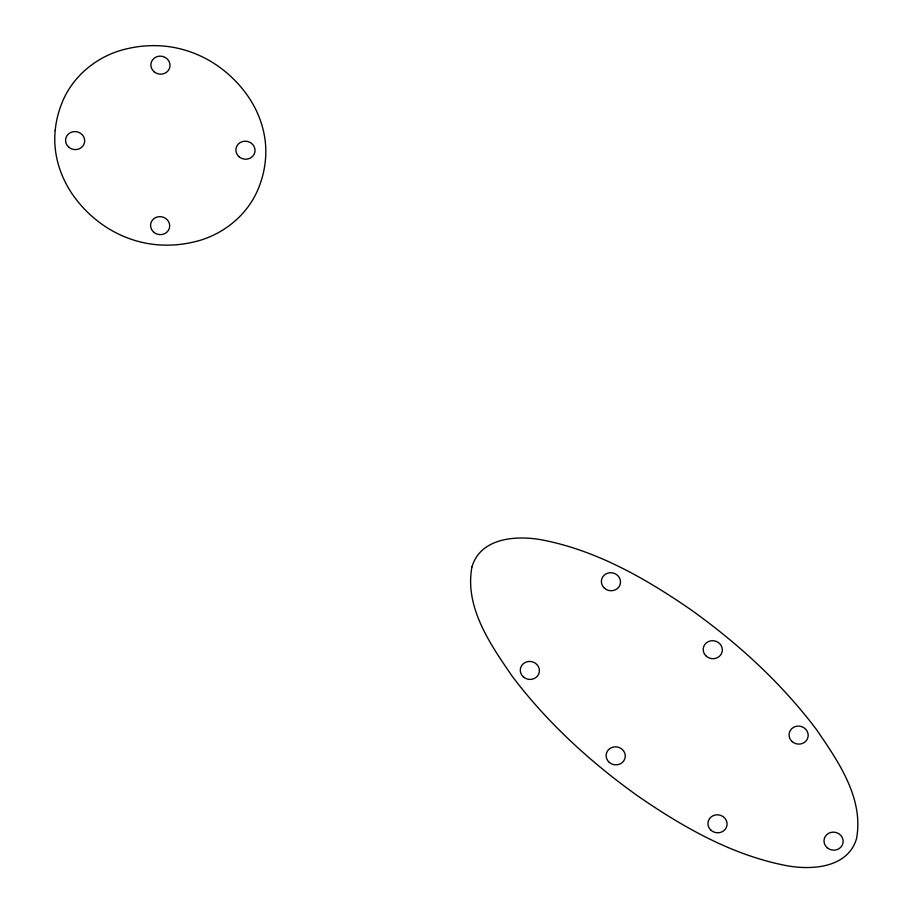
<?xml version="1.0" encoding="UTF-8"?>
<svg xmlns="http://www.w3.org/2000/svg" width="913" height="913" viewBox="0 0 913 913"><rect width="100%" height="100%" fill="white"/><g stroke="black" fill="none" stroke-linecap="round" stroke-linejoin="round"><path stroke-width="1.37" d="M55.214 130.342C52.692 154.811 60.897 179.576 75.79 198.92A120.744 113.166 11.2 0 0 95.089 218.972C114.753 235.36 139.963 244.992 165.618 245.141A108.955 102.119 11.2 0 0 192.803 242.196C222.635 235.828 249.055 214.498 259.52 185.556A108.955 102.119 11.2 0 0 265.375 160.448C267.908 135.98 259.703 111.215 244.798 91.871A120.744 113.166 11.2 0 0 225.511 71.819C205.847 55.431 180.626 45.787 154.97 45.65A108.955 102.119 11.2 0 0 127.786 48.594C97.965 54.951 71.534 76.293 61.08 105.223A108.955 102.119 11.2 0 0 55.214 130.342M471.953 566.893C464.386 607.396 490.521 644.646 512.261 676.328C547.229 722.64 590.528 762.218 637.662 795.885C682.433 826.756 731.096 854.671 784.997 865.353C810.436 870.477 847.766 868.503 856.52 838.648C864.075 798.145 837.951 760.894 816.199 729.213C781.231 682.901 737.932 643.323 690.799 609.656C646.039 578.785 597.376 550.87 543.463 540.188C518.025 535.064 480.695 537.038 471.953 566.893M239.08 156.762A9.587 8.982 11.2 0 0 254.83 152.266A9.587 8.982 11.2 0 0 242.493 141.572A9.587 8.982 11.2 0 0 239.08 156.762M154.069 71.705A9.587 8.982 11.2 0 0 169.818 67.22A9.587 8.982 11.2 0 0 157.481 56.526A9.587 8.982 11.2 0 0 154.069 71.705M68.737 147.141A9.587 8.982 11.2 0 0 84.487 142.656A9.587 8.982 11.2 0 0 72.15 131.963A9.587 8.982 11.2 0 0 68.737 147.141M153.761 232.199A9.587 8.982 11.2 0 0 169.498 227.702A9.587 8.982 11.2 0 0 157.162 217.009A9.587 8.982 11.2 0 0 153.761 232.199M523.457 676.99A9.587 8.982 11.2 0 0 539.206 672.504A9.587 8.982 11.2 0 0 526.869 661.811A9.587 8.982 11.2 0 0 523.457 676.99M609.313 762.401A9.587 8.982 11.2 0 0 625.063 757.916A9.587 8.982 11.2 0 0 612.726 747.211A9.587 8.982 11.2 0 0 609.313 762.401M711.136 830.351A9.587 8.982 11.2 0 0 726.874 825.866A9.587 8.982 11.2 0 0 714.537 815.172A9.587 8.982 11.2 0 0 711.136 830.351M827.189 847.709A9.587 8.982 11.2 0 0 842.939 843.213A9.587 8.982 11.2 0 0 830.602 832.519A9.587 8.982 11.2 0 0 827.189 847.709M792.244 741.664A9.587 8.982 11.2 0 0 807.982 737.168A9.587 8.982 11.2 0 0 795.645 726.474A9.587 8.982 11.2 0 0 792.244 741.664M706.377 656.253A9.587 8.982 11.2 0 0 722.126 651.768A9.587 8.982 11.2 0 0 709.789 641.074A9.587 8.982 11.2 0 0 706.377 656.253M604.566 588.303A9.587 8.982 11.2 0 0 620.304 583.818A9.587 8.982 11.2 0 0 607.967 573.113A9.587 8.982 11.2 0 0 604.566 588.303"/></g></svg>
